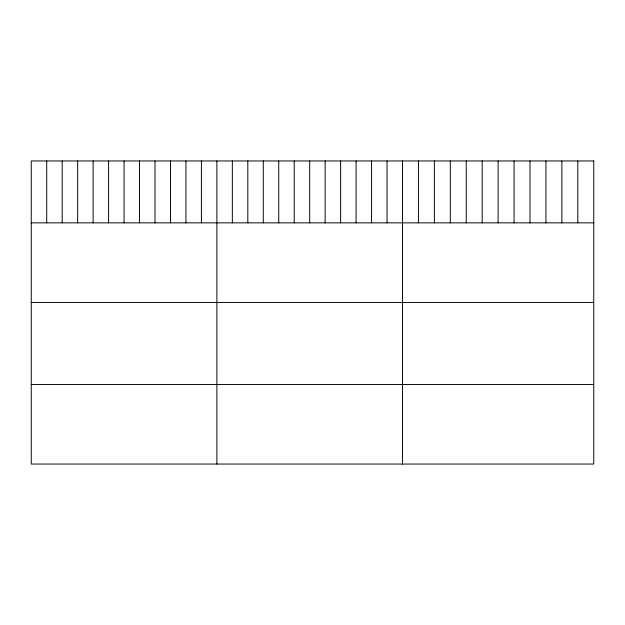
<?xml version="1.0" encoding="UTF-8"?>
<svg xmlns="http://www.w3.org/2000/svg" width="625" height="625" viewBox="0 0 625 625"><rect width="100%" height="100%" fill="white"/><g stroke="black" fill="none" stroke-linecap="round" stroke-linejoin="round"><path stroke-width="0.94" d="M31.25 222.859L593.75 222.859M31.25 302.453L593.75 302.453M31.25 384.453L593.75 384.453M577.812 160.953L577.812 222.859M561.875 160.953L561.875 222.859M545.938 160.953L545.938 222.859M530 160.953L530 222.859M514.062 160.953L514.062 222.859M498.125 160.953L498.125 222.859M482.188 160.953L482.188 222.859M466.25 160.953L466.25 222.859M450.312 160.953L450.312 222.859M434.375 160.953L434.375 222.859M418.438 160.953L418.438 222.859M402.5 160.953L402.5 464.047M387.031 160.953L387.031 222.859M371.562 160.953L371.562 222.859M356.094 160.953L356.094 222.859M340.625 160.953L340.625 222.859M325.156 160.953L325.156 222.859M309.688 160.953L309.688 222.859M294.219 160.953L294.219 222.859M278.75 160.953L278.75 222.859M263.281 160.953L263.281 222.859M247.812 160.953L247.812 222.859M232.344 160.953L232.344 222.859M216.875 160.953L216.875 464.047M201.406 160.953L201.406 222.859M185.938 160.953L185.938 222.859M170.469 160.953L170.469 222.859M155 160.953L155 222.859M139.531 160.953L139.531 222.859M124.063 160.953L124.063 222.859M108.594 160.953L108.594 222.859M93.125 160.953L93.125 222.859M77.656 160.953L77.656 222.859M62.187 160.953L62.187 222.859M46.719 160.953L46.719 222.859M593.75 160.953L31.25 160.953L31.25 464.047L593.75 464.047L593.75 160.953"/></g></svg>
